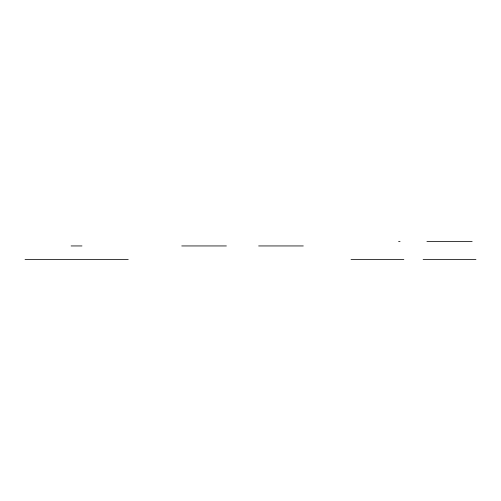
<?xml version="1.0" encoding="UTF-8"?>
<svg xmlns="http://www.w3.org/2000/svg" width="501" height="501" viewBox="0 0 501 501"><rect width="100%" height="100%" fill="white"/><g stroke="black" fill="none" stroke-linecap="round" stroke-linejoin="round"><path stroke-width="0.75" d="M398.596 241.388L400.055 241.388M426.921 241.388L472.155 241.388M71.104 245.947L81.976 245.947M181.75 245.947L226.383 245.947M258.654 245.947L303.287 245.947M25.05 259.612L128.231 259.612M351.026 259.612L403.844 259.612M423.126 259.612L475.95 259.612"/></g></svg>
